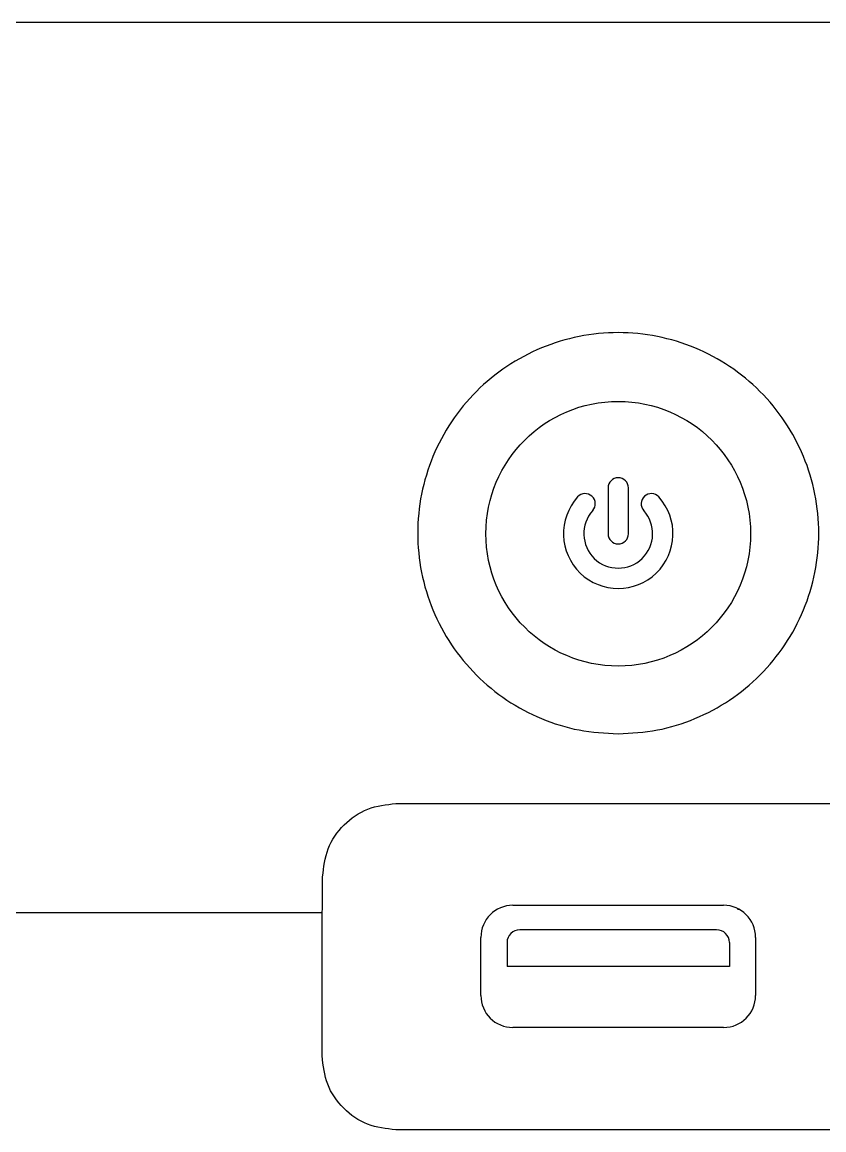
# Model space of a CAD drawing. Extents: x -49 to 275, y -8 to 142.
# Drawn here: x 80.81 to 82.386, y 54.44 to 56.616 of the extents above; entities that cross this region are included whole.
import ezdxf
from ezdxf.enums import TextEntityAlignment as Align

# ---------------------------------------------------------------- set-up
doc = ezdxf.new("R2010")
doc.units = 0
doc.header["$LTSCALE"] = 0.5
doc.header["$MEASUREMENT"] = 0
doc.layers.add('OBJECT', color=7, linetype='CONTINUOUS')
doc.layers.add('RISER', color=7, linetype='CONTINUOUS')
doc.styles.add('ARIAL', font='arial.ttf')

# ---------------------------------------------------------------- blocks, each defined once
blk = doc.blocks.new('*U45')
at = {"layer": 'RISER'}
for p, q in [((-8.5405, 1.75), (8.5405, 1.75)), ((7.3065, 0.835), (7.3065, 0.745)), ((7.3465, 0.745), (7.3465, 0.835)), ((6.8895, 0.215), (7.7645, 0.215)), ((6.7455, 0.0093), (6.7455, 0.0709)), ((6.7445, 0), (6.7455, 0.0093)), ((7.1195, 0.015), (7.5335, 0.015)), ((7.5608, 0.0075), (7.5636, 0.0073)), ((6.7445, 0), (-2.4725, 0)), ((6.7445, -0.281), (6.7445, 0)), ((7.5198, -0.033), (7.1332, -0.033)), ((7.0565, -0.162), (7.0565, -0.048)), ((7.108, -0.0582), (7.108, -0.1055)), ((7.545, -0.0582), (7.545, -0.1055)), ((7.5965, -0.048), (7.5965, -0.162)), ((7.545, -0.1055), (7.108, -0.1055)), ((7.5335, -0.225), (7.1195, -0.225)), ((7.7645, -0.426), (6.8895, -0.426))]:
    blk.add_line(p, q, dxfattribs=at)
blk.add_circle((7.3265, 0.745), 0.26, dxfattribs=at)
for centre, radius, start, end in [((7.3265, 0.835), 0.02, 0, 180), ((7.3265, 0.745), 0.1076, 137.8913, 42.1087), ((7.2615, 0.8038), 0.02, 317.8913, 137.8913), ((7.3915, 0.8038), 0.02, 42.1087, 222.1087), ((7.3265, 0.745), 0.0676, 137.8913, 42.1087), ((7.3265, 0.745), 0.02, 180, 0), ((7.1195, -0.048), 0.063, 90, 180), ((7.5335, -0.048), 0.063, 0, 90), ((7.1332, -0.0582), 0.0252, 90, 180), ((7.5198, -0.0582), 0.0252, 0, 90), ((7.1195, -0.162), 0.063, 180, 270), ((7.5335, -0.162), 0.063, 270, 0)]:
    blk.add_arc(centre, radius, start, end, dxfattribs=at)
for points, knots in [([(7.3265, 0.3519), (7.3007, 0.3534), (7.2491, 0.3563), (7.1747, 0.3797), (7.1062, 0.4162), (7.0461, 0.4655), (6.9968, 0.5256), (6.9601, 0.5942), (6.9375, 0.6686), (6.9299, 0.7459), (6.9375, 0.8233), (6.9601, 0.8977), (6.9968, 0.9663), (7.0461, 1.0264), (7.1062, 1.0757), (7.1747, 1.1123), (7.2491, 1.1349), (7.3265, 1.1425), (7.4039, 1.1349), (7.4783, 1.1123), (7.5468, 1.0757), (7.6069, 1.0264), (7.6562, 0.9663), (7.6929, 0.8977), (7.7155, 0.8233), (7.7231, 0.7459), (7.7155, 0.6686), (7.6929, 0.5942), (7.6562, 0.5256), (7.6069, 0.4655), (7.5468, 0.4162), (7.4783, 0.3797), (7.4039, 0.3563), (7.3523, 0.3534), (7.3265, 0.3519)], [0, 0, 0, 0, 0.031229, 0.062461, 0.093699, 0.124945, 0.156199, 0.187461, 0.218729, 0.25, 0.281271, 0.312539, 0.343801, 0.375055, 0.406301, 0.437539, 0.468771, 0.5, 0.531229, 0.562461, 0.593699, 0.624945, 0.656199, 0.687461, 0.718729, 0.75, 0.781271, 0.812539, 0.843801, 0.875055, 0.906301, 0.937539, 0.968771, 1, 1, 1, 1]), ([(6.7455, 0.0709), (6.7476, 0.0898), (6.752, 0.1276), (6.7853, 0.1752), (6.8329, 0.2085), (6.8706, 0.2128), (6.8895, 0.215)], [0, 0, 0, 0, 0.2501584, 0.500224, 0.7501584, 1, 1, 1, 1]), ([(6.8895, -0.426), (6.8705, -0.4239), (6.8325, -0.4195), (6.7846, -0.386), (6.751, -0.338), (6.7467, -0.3), (6.7445, -0.281)], [0, 0, 0, 0, 0.249842, 0.499776, 0.749842, 1, 1, 1, 1])]:
    blk.add_open_spline(points, degree=3, knots=knots, dxfattribs=at)
at = {"layer": 'RISER', "color": 1, "style": 'ARIAL'}
blk.add_attdef('STATIONID', text='', height=0.6875, dxfattribs=at).set_placement((0, 3.35), align=Align.CENTER)
blk.add_attdef('DRAWINGREF', text='', height=0.6875, dxfattribs=at).set_placement((0, -2), align=Align.TOP_CENTER)

msp = doc.modelspace()

# ---------------------------------------------------------------- block references
at = {"layer": 'OBJECT'}
msp.add_blockref('*U45', (74.655, 54.8659), dxfattribs=at)

doc.saveas('drawing.dxf')
